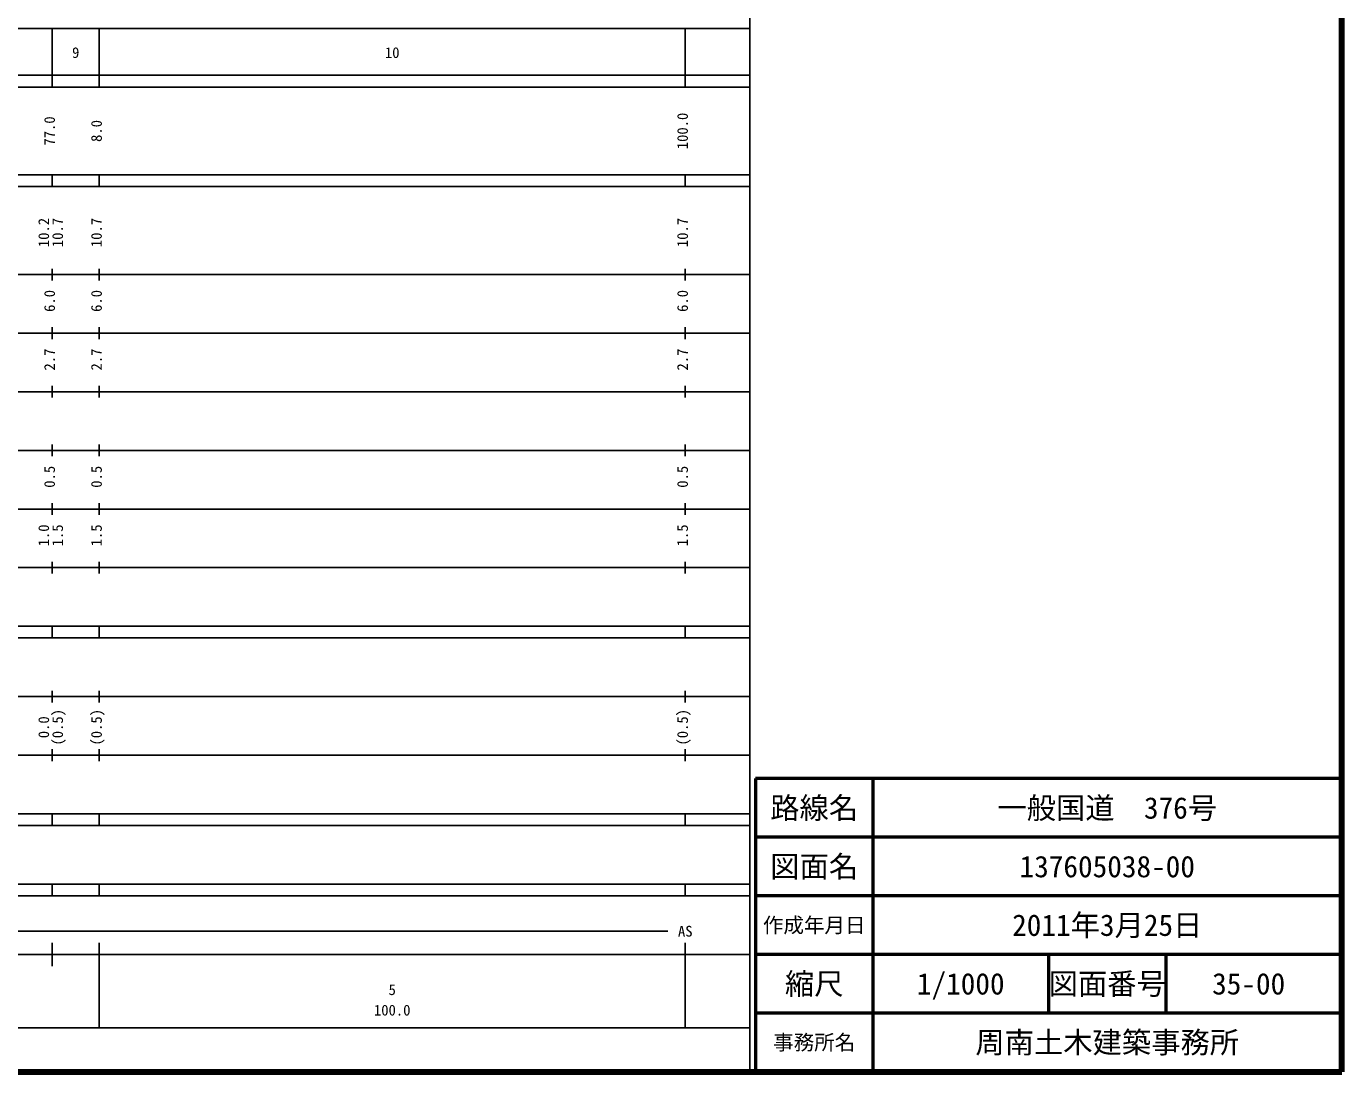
# Model space of a CAD drawing. Units: millimetres on the paper, enlarged 1000 times. Extents: x 40000 to 680000, y 20000 to 380000.
# Drawn here: x 455568 to 680000, y 20000 to 198357 of the extents above; entities that cross this region are included whole.
import ezdxf
from ezdxf.enums import TextEntityAlignment as Align

# ---------------------------------------------------------------- set-up
doc = ezdxf.new("R2010")
doc.units = ezdxf.units.MM
doc.header["$LTSCALE"] = 1000
for name, color, linetype, lineweight in [('M-TTL', 2, 'Continuous', 140), ('M-TTL-BAND', 7, 'Continuous', 25), ('M-TTL-FRAM', 2, 'Continuous', 50), ('M-TTL-LINE', 7, 'Continuous', 50)]:
    doc.layers.add(name, color=color, linetype=linetype, lineweight=lineweight)
doc.layers.add('M-TTL-TXT', color=7, linetype='Continuous')
doc.styles.add('ＭＳ ゴシック', font='')
doc.styles.get('ＭＳ ゴシック').set_extended_font_data('MS Gothic')

msp = doc.modelspace()

# ---------------------------------------------------------------- linework, layer by layer
at = {"layer": 'M-TTL'}
for p, q in [((680000, 20000), (680000, 380000)), ((40000, 20000), (680000, 20000))]:
    msp.add_line(p, q, dxfattribs=at)
at = {"layer": 'M-TTL-BAND'}
for p, q in [((579000, 20000), (579000, 370000)), ((68000, 198000), (579000, 198000)), ((460000, 188000), (460000, 198000)), ((468000, 188000), (468000, 198000)), ((568000, 188000), (568000, 198000)), ((40000, 190000), (579000, 190000)), ((40000, 188000), (579000, 188000)), ((40000, 173000), (579000, 173000)), ((460000, 171000), (460000, 173000)), ((468000, 171000), (468000, 173000)), ((568000, 171000), (568000, 173000)), ((40000, 171000), (579000, 171000)), ((40000, 156000), (579000, 156000)), ((460000, 155000), (460000, 157000)), ((468000, 155000), (468000, 157000)), ((568000, 155000), (568000, 157000)), ((46000, 146000), (579000, 146000)), ((460000, 145000), (460000, 147000)), ((468000, 145000), (468000, 147000)), ((568000, 145000), (568000, 147000)), ((460000, 135000), (460000, 137000)), ((468000, 135000), (468000, 137000)), ((568000, 135000), (568000, 137000)), ((52000, 136000), (579000, 136000)), ((46000, 126000), (579000, 126000)), ((460000, 125000), (460000, 127000)), ((468000, 125000), (468000, 127000)), ((568000, 125000), (568000, 127000)), ((460000, 115000), (460000, 117000)), ((468000, 115000), (468000, 117000)), ((568000, 115000), (568000, 117000)), ((52000, 116000), (579000, 116000)), ((46000, 106000), (579000, 106000)), ((460000, 105000), (460000, 107000)), ((468000, 105000), (468000, 107000)), ((568000, 105000), (568000, 107000)), ((40000, 96000), (579000, 96000)), ((460000, 94000), (460000, 96000)), ((468000, 94000), (468000, 96000)), ((568000, 94000), (568000, 96000)), ((40000, 94000), (579000, 94000)), ((49000, 84000), (579000, 84000)), ((460000, 83000), (460000, 85000)), ((468000, 83000), (468000, 85000)), ((568000, 83000), (568000, 85000)), ((460000, 73000), (460000, 75000)), ((468000, 73000), (468000, 75000)), ((568000, 73000), (568000, 75000)), ((40000, 74000), (579000, 74000)), ((40000, 64000), (579000, 64000)), ((460000, 62000), (460000, 64000)), ((468000, 62000), (468000, 64000)), ((568000, 62000), (568000, 64000)), ((40000, 62000), (579000, 62000)), ((40000, 52000), (579000, 52000)), ((460000, 50000), (460000, 52000)), ((468000, 50000), (468000, 52000)), ((568000, 50000), (568000, 52000)), ((40000, 50000), (579000, 50000)), ((71000, 44000), (565000, 44000)), ((460000, 38000), (460000, 42000)), ((468000, 27500), (468000, 42000)), ((568000, 27500), (568000, 42000)), ((40000, 40000), (579000, 40000)), ((68000, 27500), (579000, 27500))]:
    msp.add_line(p, q, dxfattribs=at)
at = {"layer": 'M-TTL-FRAM'}
for p, q in [((680000, 70000), (580000, 70000)), ((580000, 70000), (580000, 20000))]:
    msp.add_line(p, q, dxfattribs=at)
at = {"layer": 'M-TTL-LINE'}
for p, q in [((600000, 70000), (600000, 20000)), ((680000, 60000), (580000, 60000)), ((680000, 50000), (580000, 50000)), ((680000, 40000), (580000, 40000)), ((630000, 40000), (630000, 30000)), ((650000, 40000), (650000, 30000)), ((680000, 30000), (580000, 30000))]:
    msp.add_line(p, q, dxfattribs=at)

# ---------------------------------------------------------------- texts
at = {"layer": 'M-TTL-BAND', "style": 'ＭＳ ゴシック'}
for s, p in [('9', (464000, 192405)), ('10', (518000, 192405)), ('AS', (568000, 42500)), ('5', (518000, 32523)), ('100.0', (518000, 29033))]:
    msp.add_text(s, height=1833, dxfattribs=at).set_placement(p, align=Align.BOTTOM_CENTER)
for s, p in [('77.0', (461000, 180500)), ('8.0', (469000, 180500)), ('100.0', (569000, 180500)), ('10.2', (460000, 163174)), ('10.7', (462370, 163174)), ('10.7', (469000, 163174)), ('10.7', (569000, 163174)), ('6.0', (461000, 151500)), ('6.0', (469000, 151500)), ('6.0', (569000, 151500)), ('2.7', (461000, 141500)), ('2.7', (469000, 141500)), ('2.7', (569000, 141500)), ('0.5', (461000, 121500)), ('0.5', (469000, 121500)), ('0.5', (569000, 121500)), ('1.0', (460000, 111500)), ('1.5', (462370, 111500)), ('1.5', (469000, 111500)), ('1.5', (569000, 111500)), ('(0.5)', (462370, 78764)), ('(0.5)', (469000, 78764)), ('(0.5)', (569000, 78764)), ('0.0', (460000, 78764))]:
    msp.add_text(s, height=1833, rotation=90, dxfattribs=at).set_placement(p, align=Align.BOTTOM_CENTER)
at = {"layer": 'M-TTL-TXT', "style": 'ＭＳ ゴシック'}
for s, height, p in [('路線名', 3666, (590000, 65000)), ('路線名', 3666, (590000, 65000)), ('一般国道\u3000376号', 3666, (640000, 65000)), ('図面名', 3666, (590000, 55000)), ('図面名', 3666, (590000, 55000)), ('137605038-00', 3666, (640000, 55000)), ('2011年3月25日', 3666, (640000, 45000)), ('作成年月日', 2566, (590000, 45000)), ('作成年月日', 2566, (590000, 45000)), ('縮尺', 3666, (590000, 35000)), ('縮尺', 3666, (590000, 35000)), ('1/1000', 3666, (615000, 35000)), ('図面番号', 3666, (640000, 35000)), ('図面番号', 3666, (640000, 35000)), ('35-00', 3666, (664125, 35000)), ('周南土木建築事務所', 3666, (640000, 25000)), ('事務所名', 2566, (590000, 25000)), ('事務所名', 2566, (590000, 25000))]:
    msp.add_text(s, height=height, dxfattribs=at).set_placement(p, align=Align.MIDDLE_CENTER)

doc.saveas('drawing.dxf')
